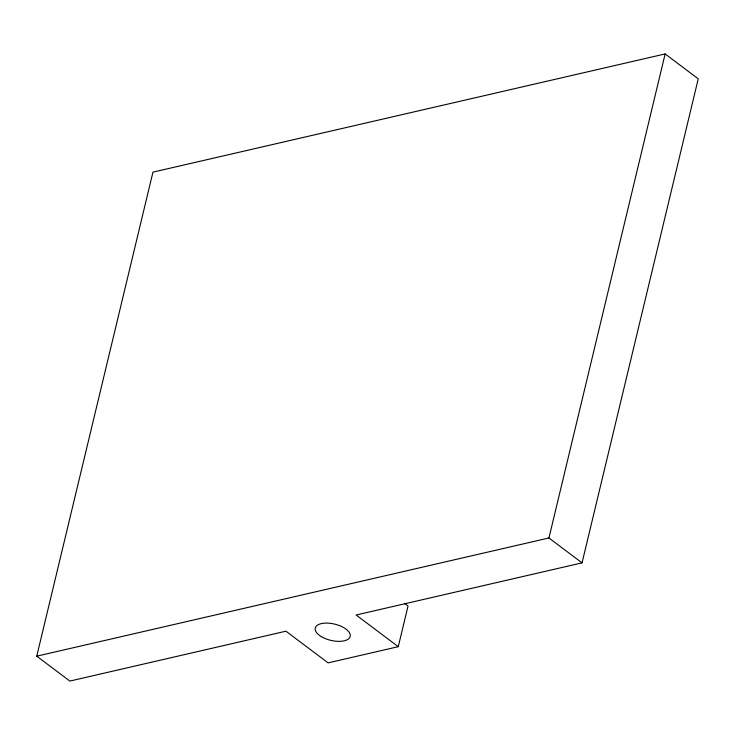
<?xml version="1.0" encoding="UTF-8"?>
<svg xmlns="http://www.w3.org/2000/svg" width="735" height="735" viewBox="0 0 735 735"><rect width="100%" height="100%" fill="white"/><g stroke="black" fill="none" stroke-linecap="round" stroke-linejoin="round"><path stroke-width="1.1" d="M398.269 646.681L328.104 662.878L285.961 631.19L69.862 681.069L36.75 656.171L152.953 172.137L665.138 53.931L698.25 78.829L582.046 562.863L356.126 615.002L398.269 646.681L408.026 606.007L404.369 603.251M36.75 656.171L548.935 537.974L665.138 53.931M548.935 537.974L582.046 562.863M321.461 636.685A17.952 8.342 13.5 0 0 350.035 636.914A17.952 8.342 13.5 0 0 326.689 623.096A17.952 8.342 13.5 0 0 321.461 636.685"/></g></svg>
